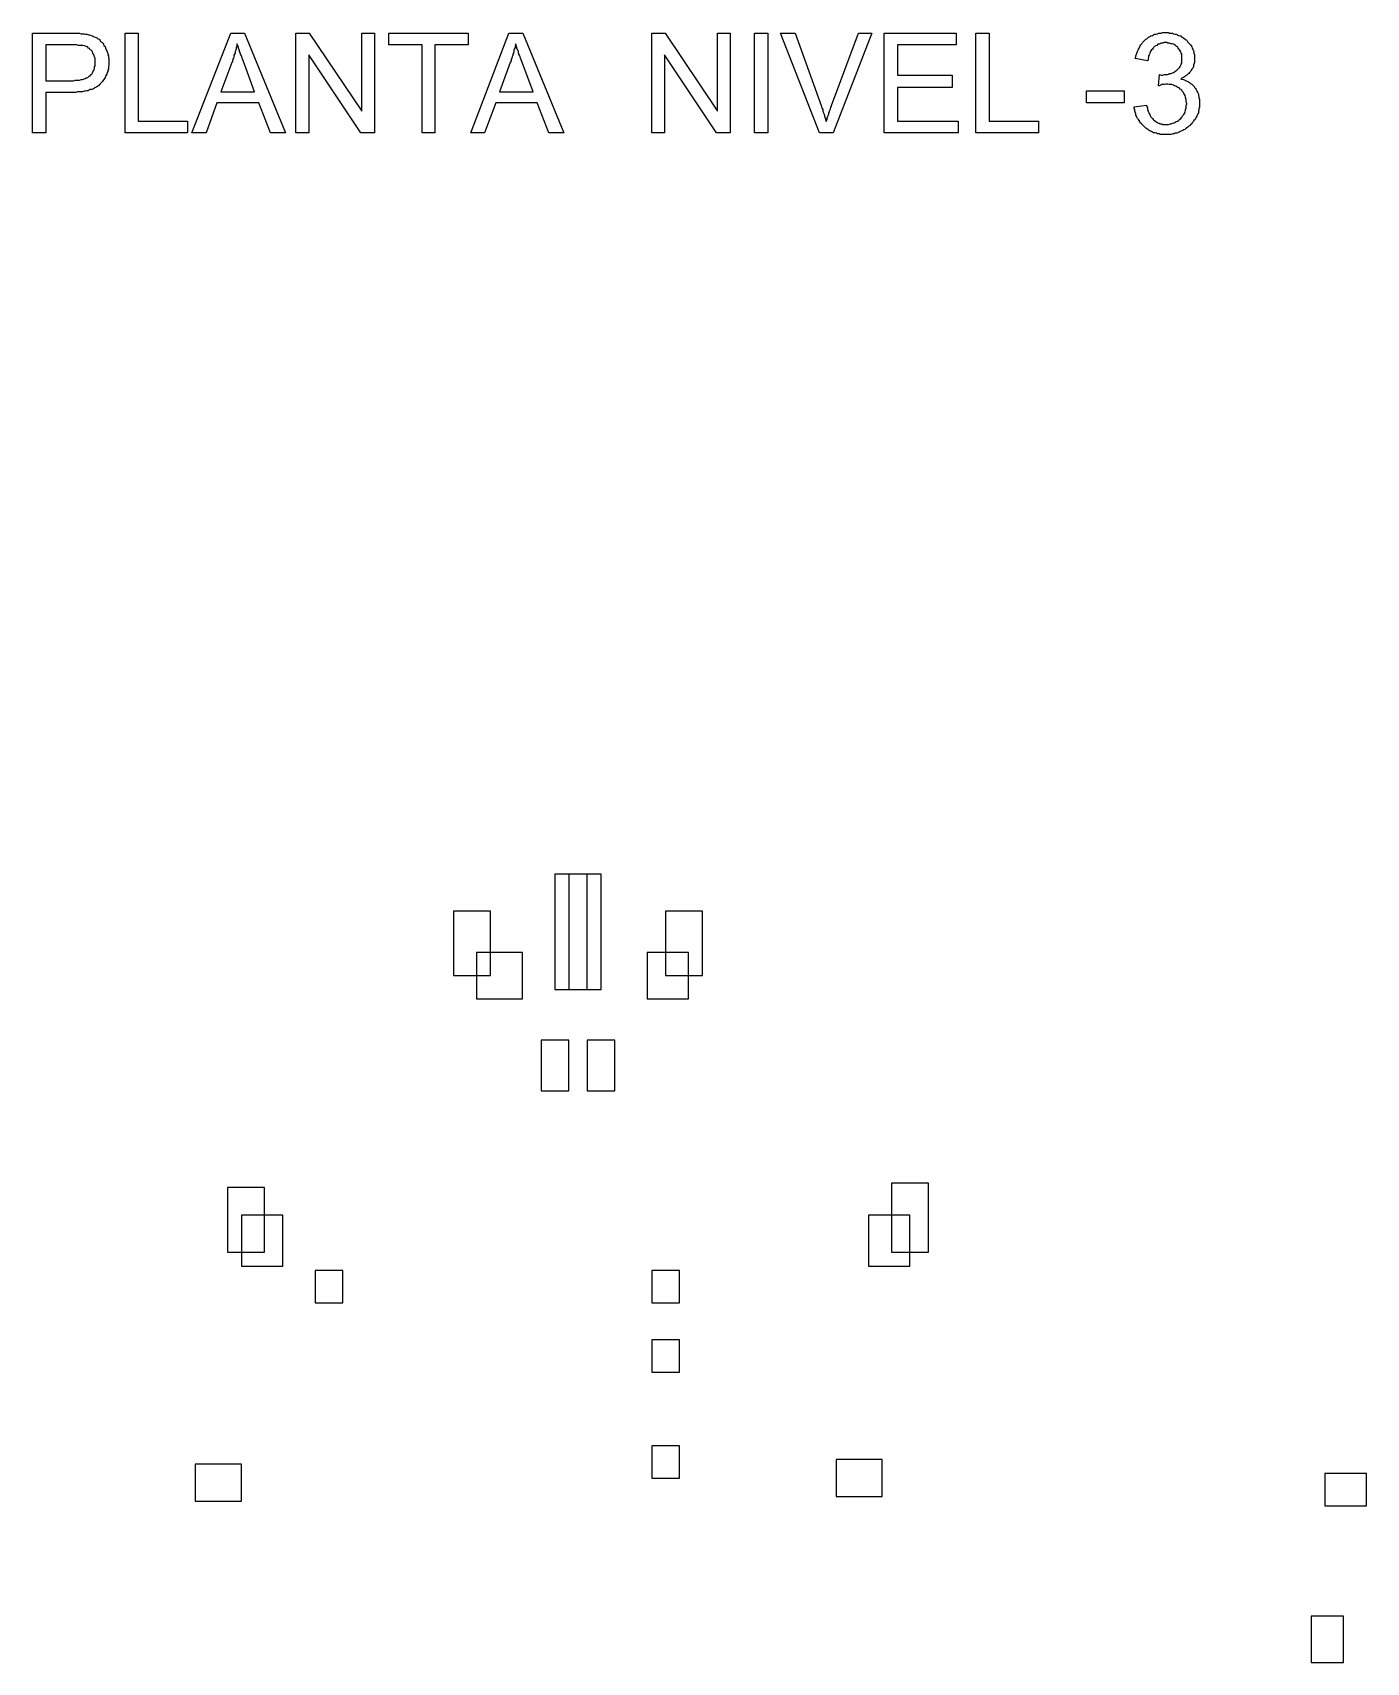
# Model space of a CAD drawing. Extents: x 67 to 169, y 131 to 255.
import ezdxf

# ---------------------------------------------------------------- set-up
doc = ezdxf.new("R2010")
doc.units = 0
doc.header["$MEASUREMENT"] = 0
doc.layers.add('C00-00-00-BLACK', color=7, linetype='Continuous')

msp = doc.modelspace()

# ---------------------------------------------------------------- linework, layer by layer
at = {"layer": 'C00-00-00-BLACK'}
for points in [[(66.5759, 247.607), (66.5759, 255.228), (69.4545, 255.228), (69.5812, 255.228), (69.7096, 255.228), (69.8362, 255.228), (69.9629, 255.228), (70.0899, 255.228), (70.1753, 255.228), (70.3019, 255.185), (70.3862, 255.185), (70.4716, 255.185), (70.5556, 255.185), (70.6395, 255.142), (70.6395, 255.142), (70.7249, 255.142), (70.8519, 255.101), (70.9359, 255.101), (71.0639, 255.058), (71.1482, 255.016), (71.2336, 254.974), (71.3602, 254.932), (71.4446, 254.889), (71.5299, 254.846), (71.5712, 254.805), (71.6566, 254.762), (71.7405, 254.678), (71.7832, 254.593), (71.8675, 254.55), (71.9529, 254.466), (71.9942, 254.38), (72.0369, 254.296), (72.1222, 254.212), (72.1639, 254.084), (72.1639, 254.084), (72.2066, 253.957), (72.2492, 253.873), (72.2919, 253.788), (72.3332, 253.704), (72.3332, 253.577), (72.3759, 253.492), (72.3759, 253.365), (72.4186, 253.281), (72.4186, 253.154), (72.4186, 253.068), (72.4186, 253.026), (72.4186, 252.899), (72.4186, 252.815), (72.3759, 252.688), (72.3759, 252.603), (72.3759, 252.476), (72.3332, 252.392), (72.3332, 252.306), (72.2919, 252.222), (72.2492, 252.096), (72.2066, 252.01), (72.1639, 251.926), (72.1222, 251.841), (72.0796, 251.757), (72.0369, 251.671), (71.9529, 251.587), (71.9102, 251.503), (71.8263, 251.418), (71.7832, 251.375), (71.7405, 251.333), (71.6979, 251.291), (71.6139, 251.205), (71.5712, 251.164), (71.4872, 251.121), (71.4015, 251.079), (71.3176, 251.037), (71.2749, 250.994), (71.1909, 250.952), (71.1055, 250.909), (70.9785, 250.909), (70.8946, 250.868), (70.8092, 250.825), (70.7249, 250.825), (70.5982, 250.782), (70.5129, 250.782), (70.3862, 250.741), (70.2592, 250.741), (70.1326, 250.741), (70.0056, 250.741), (69.8775, 250.698), (69.7509, 250.698), (69.6239, 250.698), (69.5399, 250.698), (67.5929, 250.698), (67.5929, 247.607), (66.5759, 247.607)], [(73.6466, 247.607), (73.6466, 255.228), (74.6622, 255.228), (74.6622, 248.496), (78.4296, 248.496), (78.4296, 247.607), (73.6466, 247.607)], [(78.7686, 247.607), (81.7316, 255.228), (82.7899, 255.228), (85.9222, 247.607), (84.7796, 247.607), (83.8909, 249.893), (80.6732, 249.893), (79.8682, 247.607), (78.7686, 247.607)], [(86.7269, 247.607), (86.7269, 255.228), (87.7425, 255.228), (91.7649, 249.258), (91.7649, 255.228), (92.7379, 255.228), (92.7379, 247.607), (91.6795, 247.607), (87.7013, 253.577), (87.7013, 247.607), (86.7269, 247.607)], [(96.3785, 247.607), (96.3785, 254.339), (93.8389, 254.339), (93.8389, 255.228), (99.8926, 255.228), (99.8926, 254.339), (97.3529, 254.339), (97.3529, 247.607), (96.3785, 247.607)], [(100.105, 247.607), (103.025, 255.228), (104.083, 255.228), (107.217, 247.607), (106.073, 247.607), (105.184, 249.893), (102.009, 249.893), (101.163, 247.607), (100.105, 247.607)], [(113.947, 247.607), (113.947, 255.228), (114.963, 255.228), (118.985, 249.258), (118.985, 255.228), (119.958, 255.228), (119.958, 247.607), (118.9, 247.607), (114.922, 253.577), (114.922, 247.607), (113.947, 247.607)], [(121.821, 247.607), (121.821, 255.228), (122.837, 255.228), (122.837, 247.607), (121.821, 247.607)], [(126.774, 247.607), (123.811, 255.228), (124.911, 255.228), (126.901, 249.683), (126.944, 249.597), (126.986, 249.47), (127.028, 249.386), (127.028, 249.258), (127.07, 249.174), (127.113, 249.089), (127.156, 248.962), (127.156, 248.878), (127.197, 248.792), (127.24, 248.666), (127.24, 248.582), (127.283, 248.496), (127.283, 248.455), (127.325, 248.539), (127.367, 248.624), (127.367, 248.751), (127.409, 248.835), (127.452, 248.921), (127.493, 249.047), (127.493, 249.131), (127.536, 249.217), (127.579, 249.344), (127.622, 249.428), (127.663, 249.554), (127.706, 249.64), (127.706, 249.683), (129.78, 255.228), (130.797, 255.228), (127.832, 247.607), (126.774, 247.607)], [(131.727, 247.607), (131.727, 255.228), (137.231, 255.228), (137.231, 254.339), (132.744, 254.339), (132.744, 252.01), (136.934, 252.01), (136.934, 251.079), (132.744, 251.079), (132.744, 248.496), (137.4, 248.496), (137.4, 247.607), (131.727, 247.607)], [(138.755, 247.607), (138.755, 255.228), (139.77, 255.228), (139.77, 248.496), (143.538, 248.496), (143.538, 247.607), (138.755, 247.607)], [(150.862, 249.597), (151.794, 249.724), (151.835, 249.597), (151.878, 249.513), (151.878, 249.386), (151.921, 249.258), (151.963, 249.174), (152.005, 249.089), (152.047, 249.005), (152.09, 248.921), (152.131, 248.835), (152.217, 248.751), (152.26, 248.708), (152.301, 248.624), (152.344, 248.582), (152.428, 248.539), (152.513, 248.455), (152.597, 248.412), (152.683, 248.369), (152.767, 248.328), (152.852, 248.285), (152.979, 248.285), (153.063, 248.243), (153.19, 248.243), (153.275, 248.243), (153.275, 248.243), (153.402, 248.243), (153.486, 248.243), (153.614, 248.285), (153.698, 248.285), (153.784, 248.328), (153.91, 248.369), (153.995, 248.412), (154.08, 248.455), (154.164, 248.496), (154.248, 248.539), (154.333, 248.624), (154.418, 248.708), (154.418, 248.708), (154.503, 248.792), (154.544, 248.835), (154.587, 248.921), (154.672, 249.005), (154.714, 249.089), (154.757, 249.217), (154.799, 249.301), (154.799, 249.386), (154.842, 249.47), (154.842, 249.597), (154.842, 249.683), (154.883, 249.809), (154.883, 249.851), (154.842, 249.936), (154.842, 250.063), (154.842, 250.147), (154.799, 250.275), (154.799, 250.359), (154.757, 250.445), (154.714, 250.529), (154.672, 250.613), (154.63, 250.698), (154.544, 250.782), (154.503, 250.868), (154.46, 250.909), (154.376, 250.952), (154.291, 251.037), (154.207, 251.079), (154.121, 251.121), (154.037, 251.164), (153.952, 251.205), (153.868, 251.248), (153.741, 251.291), (153.656, 251.291), (153.529, 251.291), (153.445, 251.333), (153.359, 251.333), (153.275, 251.333), (153.19, 251.291), (153.106, 251.291), (152.979, 251.291), (152.893, 251.248), (152.767, 251.205), (152.725, 251.205), (152.809, 252.053), (152.936, 252.01), (152.979, 252.01), (153.063, 252.01), (153.19, 252.053), (153.275, 252.053), (153.402, 252.053), (153.486, 252.096), (153.571, 252.137), (153.698, 252.137), (153.784, 252.18), (153.868, 252.222), (153.952, 252.264), (154.037, 252.349), (154.037, 252.349), (154.121, 252.392), (154.207, 252.476), (154.248, 252.519), (154.333, 252.603), (154.376, 252.688), (154.418, 252.772), (154.46, 252.858), (154.503, 252.942), (154.503, 253.068), (154.503, 253.154), (154.503, 253.281), (154.503, 253.281), (154.503, 253.407), (154.503, 253.492), (154.503, 253.62), (154.46, 253.704), (154.418, 253.788), (154.376, 253.873), (154.333, 253.957), (154.248, 254.043), (154.207, 254.127), (154.164, 254.169), (154.08, 254.212), (154.037, 254.296), (153.952, 254.339), (153.868, 254.38), (153.741, 254.423), (153.656, 254.423), (153.571, 254.466), (153.445, 254.466), (153.359, 254.508), (153.275, 254.508), (153.148, 254.508), (153.063, 254.466), (152.936, 254.466), (152.852, 254.423), (152.767, 254.38), (152.683, 254.38), (152.597, 254.296), (152.513, 254.254), (152.428, 254.212), (152.344, 254.127), (152.301, 254.084), (152.26, 254), (152.174, 253.957), (152.131, 253.873), (152.09, 253.788), (152.047, 253.661), (152.005, 253.577), (151.963, 253.492), (151.963, 253.365), (151.921, 253.281), (151.921, 253.154), (151.878, 253.111), (150.946, 253.281), (150.989, 253.407), (150.989, 253.492), (151.032, 253.62), (151.073, 253.704), (151.116, 253.831), (151.158, 253.916), (151.201, 254), (151.243, 254.084), (151.285, 254.169), (151.328, 254.254), (151.369, 254.339), (151.455, 254.423), (151.497, 254.508), (151.582, 254.593), (151.624, 254.635), (151.708, 254.719), (151.751, 254.762), (151.835, 254.805), (151.878, 254.846), (151.963, 254.932), (152.047, 254.974), (152.131, 255.016), (152.26, 255.058), (152.344, 255.101), (152.428, 255.142), (152.513, 255.142), (152.64, 255.185), (152.725, 255.228), (152.809, 255.228), (152.936, 255.228), (153.022, 255.271), (153.148, 255.271), (153.232, 255.271), (153.359, 255.271), (153.486, 255.271), (153.571, 255.228), (153.656, 255.228), (153.784, 255.228), (153.868, 255.185), (153.995, 255.142), (154.08, 255.142), (154.164, 255.101), (154.248, 255.058), (154.376, 255.016), (154.418, 255.016), (154.503, 254.932), (154.587, 254.889), (154.672, 254.846), (154.757, 254.762), (154.842, 254.719), (154.926, 254.635), (154.969, 254.55), (155.053, 254.466), (155.096, 254.423), (155.18, 254.339), (155.222, 254.254), (155.265, 254.169), (155.306, 254.084), (155.349, 254), (155.392, 253.873), (155.435, 253.788), (155.435, 253.704), (155.476, 253.577), (155.476, 253.492), (155.476, 253.365), (155.476, 253.281), (155.476, 253.154), (155.476, 253.068), (155.476, 252.984), (155.435, 252.858), (155.392, 252.772), (155.392, 252.688), (155.349, 252.561), (155.265, 252.476), (155.222, 252.392), (155.222, 252.392), (155.18, 252.306), (155.096, 252.222), (155.053, 252.137), (154.969, 252.096), (154.883, 252.01), (154.799, 251.967), (154.714, 251.883), (154.63, 251.841), (154.544, 251.799), (154.418, 251.714), (154.544, 251.714), (154.63, 251.671), (154.757, 251.63), (154.842, 251.587), (154.926, 251.544), (155.01, 251.503), (155.096, 251.46), (155.18, 251.375), (155.265, 251.333), (155.349, 251.248), (155.392, 251.205), (155.476, 251.121), (155.476, 251.079), (155.561, 250.994), (155.603, 250.909), (155.645, 250.825), (155.688, 250.741), (155.731, 250.656), (155.772, 250.571), (155.772, 250.486), (155.815, 250.359), (155.815, 250.275), (155.858, 250.147), (155.858, 250.063), (155.858, 249.936), (155.858, 249.851), (155.858, 249.767), (155.858, 249.64), (155.858, 249.554), (155.815, 249.428), (155.815, 249.344), (155.772, 249.258), (155.772, 249.131), (155.731, 249.047), (155.688, 248.962), (155.645, 248.878), (155.603, 248.792), (155.561, 248.708), (155.519, 248.624), (155.435, 248.539), (155.392, 248.455), (155.306, 248.369), (155.265, 248.285), (155.18, 248.2), (155.138, 248.158), (155.053, 248.116), (154.969, 248.03), (154.883, 247.989), (154.799, 247.904), (154.757, 247.862), (154.672, 247.819), (154.587, 247.777), (154.46, 247.734), (154.376, 247.693), (154.291, 247.65), (154.207, 247.607), (154.121, 247.566), (153.995, 247.566), (153.91, 247.523), (153.825, 247.523), (153.698, 247.481), (153.614, 247.481), (153.486, 247.481), (153.359, 247.481), (153.275, 247.481), (153.19, 247.481), (153.063, 247.481), (152.979, 247.481), (152.852, 247.481), (152.767, 247.523), (152.64, 247.523), (152.556, 247.566), (152.47, 247.607), (152.344, 247.607), (152.26, 247.65), (152.174, 247.693), (152.09, 247.734), (152.005, 247.777), (151.921, 247.862), (151.835, 247.904), (151.751, 247.946), (151.667, 248.03), (151.624, 248.073), (151.539, 248.158), (151.497, 248.2), (151.412, 248.285), (151.328, 248.369), (151.285, 248.455), (151.243, 248.539), (151.201, 248.624), (151.116, 248.708), (151.073, 248.792), (151.032, 248.878), (150.989, 248.962), (150.989, 249.047), (150.946, 249.174), (150.905, 249.258), (150.905, 249.386), (150.862, 249.47), (150.862, 249.597), (150.862, 249.597), (150.862, 249.597)], [(67.5929, 251.587), (69.5812, 251.587), (69.7096, 251.587), (69.8362, 251.63), (69.9629, 251.63), (70.0899, 251.63), (70.1753, 251.63), (70.3019, 251.671), (70.3862, 251.671), (70.4716, 251.714), (70.5982, 251.757), (70.6822, 251.799), (70.7249, 251.799), (70.8092, 251.841), (70.8946, 251.926), (70.9359, 251.967), (70.9785, 251.967), (71.0212, 252.053), (71.1055, 252.096), (71.1482, 252.18), (71.1909, 252.264), (71.2336, 252.349), (71.2749, 252.433), (71.3176, 252.519), (71.3176, 252.645), (71.3602, 252.729), (71.3602, 252.858), (71.3602, 252.984), (71.3602, 252.984), (71.3602, 253.111), (71.3602, 253.195), (71.3602, 253.322), (71.3176, 253.407), (71.2749, 253.492), (71.2336, 253.62), (71.1909, 253.704), (71.1482, 253.788), (71.1482, 253.831), (71.0639, 253.916), (70.9785, 253.957), (70.9359, 254.043), (70.8519, 254.084), (70.7679, 254.169), (70.6822, 254.212), (70.5556, 254.254), (70.5129, 254.254), (70.4289, 254.296), (70.3432, 254.296), (70.2592, 254.296), (70.1753, 254.296), (70.0899, 254.296), (69.9629, 254.339), (69.8362, 254.339), (69.7096, 254.339), (69.5399, 254.339), (69.5399, 254.339), (67.5929, 254.339), (67.5929, 251.587)], [(80.9696, 250.741), (83.5519, 250.741), (82.7899, 252.858), (82.7472, 252.984), (82.7056, 253.068), (82.6629, 253.195), (82.6202, 253.322), (82.5775, 253.407), (82.5362, 253.534), (82.4936, 253.62), (82.4509, 253.746), (82.4096, 253.831), (82.4096, 253.916), (82.3666, 254), (82.3239, 254.084), (82.3239, 254.169), (82.2812, 254.254), (82.2399, 254.339), (82.2399, 254.423), (82.1972, 254.339), (82.1972, 254.212), (82.1545, 254.127), (82.1545, 254.043), (82.1133, 253.916), (82.0706, 253.831), (82.0706, 253.704), (82.0279, 253.62), (81.9848, 253.534), (81.9848, 253.407), (81.9436, 253.322), (81.9009, 253.238), (81.8582, 253.111), (81.8582, 253.026), (81.8169, 252.984), (80.9696, 250.741)], [(102.306, 250.741), (104.888, 250.741), (104.083, 252.858), (104.042, 252.984), (103.999, 253.068), (103.957, 253.195), (103.914, 253.322), (103.872, 253.407), (103.83, 253.534), (103.787, 253.62), (103.744, 253.746), (103.744, 253.831), (103.703, 253.916), (103.66, 254), (103.618, 254.084), (103.618, 254.169), (103.576, 254.254), (103.576, 254.339), (103.533, 254.423), (103.533, 254.339), (103.491, 254.212), (103.491, 254.127), (103.448, 254.043), (103.407, 253.916), (103.407, 253.831), (103.364, 253.704), (103.321, 253.62), (103.321, 253.534), (103.28, 253.407), (103.237, 253.322), (103.195, 253.238), (103.195, 253.111), (103.152, 253.026), (103.11, 252.984), (102.306, 250.741)], [(147.221, 249.893), (147.221, 250.825), (150.1, 250.825), (150.1, 249.893), (147.221, 249.893)], [(106.539, 182.033), (109.008, 182.033), (109.008, 190.853), (106.539, 190.853), (106.539, 182.033)], [(107.597, 182.033), (110.067, 182.033), (110.067, 190.853), (107.597, 190.853), (107.597, 182.033)], [(98.7778, 183.092), (101.6, 183.092), (101.6, 188.031), (98.7778, 188.031), (98.7778, 183.092)], [(115.006, 183.092), (117.828, 183.092), (117.828, 188.031), (115.006, 188.031), (115.006, 183.092)], [(100.542, 181.328), (104.069, 181.328), (104.069, 184.856), (100.542, 184.856), (100.542, 181.328)], [(113.594, 181.328), (116.769, 181.328), (116.769, 184.856), (113.594, 184.856), (113.594, 181.328)], [(105.481, 174.272), (107.597, 174.272), (107.597, 178.153), (105.481, 178.153), (105.481, 174.272)], [(109.008, 174.272), (111.125, 174.272), (111.125, 178.153), (109.008, 178.153), (109.008, 174.272)], [(132.292, 161.925), (135.114, 161.925), (135.114, 167.217), (132.292, 167.217), (132.292, 161.925)], [(81.4917, 161.925), (84.3139, 161.925), (84.3139, 166.864), (81.4917, 166.864), (81.4917, 161.925)], [(82.55, 160.867), (85.725, 160.867), (85.725, 164.747), (82.55, 164.747), (82.55, 160.867)], [(130.528, 160.867), (133.703, 160.867), (133.703, 164.747), (130.528, 164.747), (130.528, 160.867)], [(88.1944, 158.044), (90.3111, 158.044), (90.3111, 160.514), (88.1944, 160.514), (88.1944, 158.044)], [(113.947, 158.044), (116.064, 158.044), (116.064, 160.514), (113.947, 160.514), (113.947, 158.044)], [(113.947, 152.753), (116.064, 152.753), (116.064, 155.222), (113.947, 155.222), (113.947, 152.753)], [(113.947, 144.639), (116.064, 144.639), (116.064, 147.108), (113.947, 147.108), (113.947, 144.639)], [(128.058, 143.228), (131.586, 143.228), (131.586, 146.05), (128.058, 146.05), (128.058, 143.228)], [(79.0222, 142.875), (82.55, 142.875), (82.55, 145.697), (79.0222, 145.697), (79.0222, 142.875)], [(165.453, 142.522), (168.628, 142.522), (168.628, 144.992), (165.453, 144.992), (165.453, 142.522)], [(164.394, 130.528), (166.864, 130.528), (166.864, 134.056), (164.394, 134.056), (164.394, 130.528)]]:
    msp.add_lwpolyline(points, close=True, dxfattribs=at)

doc.saveas('drawing.dxf')
